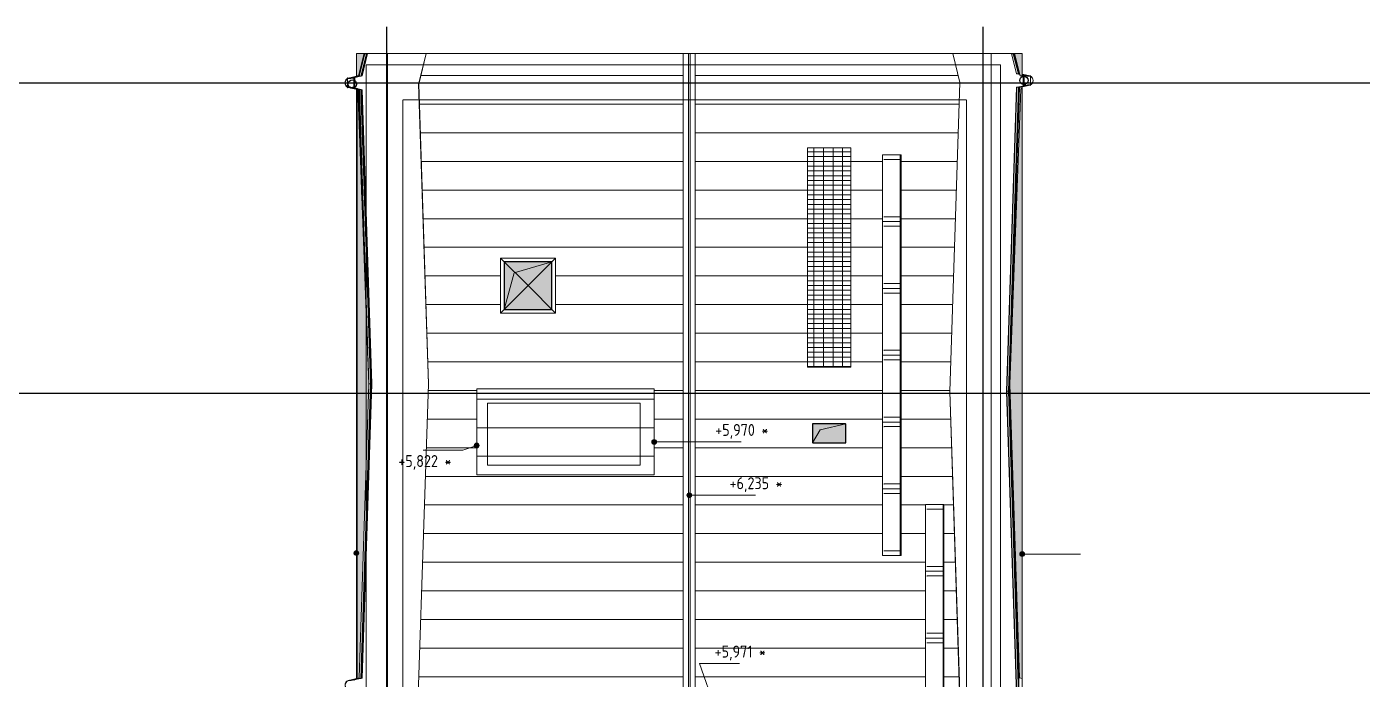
# Model space of a CAD drawing. Header units: millimetres. Extents: x -33838 to 476301, y -41806 to 120107.
# Drawn here: x 429419 to 457412, y 30543 to 44219 of the extents above; entities that cross this region are included whole.
import ezdxf

# ---------------------------------------------------------------- set-up
doc = ezdxf.new("R2010")
doc.units = ezdxf.units.MM
doc.linetypes.add('ADSK_Линия сетки', pattern=[25, 20, -2.5, 0, -2.5])
doc.linetypes.add('ADSK_Штриховая_ш3 п1_5', pattern=[4.5, 3, -1.5])
for name, color, linetype, lineweight in [('0_АР', 8, 'Continuous', 20), ('Антураж', 7, 'Continuous', 18), ('Воздуховоды', 7, 'Continuous', 18), ('Ограждение', 251, 'Continuous', 18)]:
    doc.layers.add(name, color=color, linetype=linetype, lineweight=lineweight)
doc.layers.add('Обобщенные модели', color=5, linetype='Continuous', lineweight=18, true_color=0x0000ff)
doc.styles.add('GOST Common_1', font='GOST Common_0.ttf', dxfattribs={"width": 0.9, "height": 200})

# ---------------------------------------------------------------- blocks, each defined once
blk = doc.blocks.new('Водосток - Тип 1 _карниз больше 490мм_-5200668-План кровли АР копия 1')
at = {"layer": 'Обобщенные модели'}
for p, q in [((19, 735), (31, 735)), ((125, 585), (19, 585)), ((48, 735), (125, 735)), ((125, 735), (198, 735)), ((231, 585), (125, 585)), ((216, 735), (231, 735))]:
    blk.add_line(p, q, dxfattribs=at)
for points, knots in [([(29, 731), (28, 732), (25, 734), (21, 735), (19, 735)], [-0.1080741, -0.1080741, -0.1080741, -0.1080741, -0.0588235, 0, 0, 0, 0]), ([(19, 585), (21, 585), (25, 586), (29, 589), (31, 592), (32, 595), (32, 597), (32, 599), (32, 600), (32, 600)], [-1, -1, -1, -1, -0.9411765, -0.8823529, -0.8529412, -0.8235294, -0.8088235, -0.7941176, -0.7911929, -0.7911929, -0.7911929, -0.7911929]), ([(32, 605), (32, 606), (32, 607), (32, 609), (32, 611), (31, 614), (31, 617), (31, 620), (30, 623), (30, 626), (29, 629), (29, 632), (29, 636), (28, 640), (28, 646), (28, 652), (27, 656), (27, 657)], [-0.7563367, -0.7563367, -0.7563367, -0.7563367, -0.75, -0.7352941, -0.7205882, -0.7058824, -0.6911765, -0.6764706, -0.6617647, -0.6470588, -0.6323529, -0.6176471, -0.6029412, -0.5882353, -0.5588235, -0.5294118, -0.5128857, -0.5128857, -0.5128857, -0.5128857]), ([(222, 645), (222, 643), (222, 640), (221, 636), (221, 632), (221, 629), (220, 626), (220, 623), (219, 620), (219, 617), (219, 614), (218, 611), (218, 609), (218, 607), (218, 605), (218, 605)], [-0.4389362, -0.4389362, -0.4389362, -0.4389362, -0.4117647, -0.3970588, -0.3823529, -0.3676471, -0.3529412, -0.3382353, -0.3235294, -0.3088235, -0.2941176, -0.2794118, -0.2647059, -0.25, -0.2433093, -0.2433093, -0.2433093, -0.2433093]), ([(218, 600), (218, 600), (218, 599), (218, 597), (218, 595), (219, 592), (221, 589), (225, 586), (229, 585), (231, 585)], [-0.210458, -0.210458, -0.210458, -0.210458, -0.2058824, -0.1911765, -0.1764706, -0.1470588, -0.1176471, -0.0588235, 0, 0, 0, 0]), ([(231, 735), (229, 735), (225, 734), (221, 732), (220, 729), (220, 729)], [-1, -1, -1, -1, -0.9411765, -0.8823529, -0.8614723, -0.8614723, -0.8614723, -0.8614723])]:
    blk.add_open_spline(points, degree=3, knots=knots, dxfattribs=at)
blk = doc.blocks.new('Водосток - Тип 1 _карниз больше 490мм_-5200760-План кровли АР копия 1')
at = {"layer": 'Обобщенные модели'}
for p, q in [((19, 485), (34, 485)), ((125, 335), (19, 335)), ((57, 485), (125, 485)), ((125, 485), (193, 485)), ((231, 335), (125, 335)), ((216, 485), (231, 485))]:
    blk.add_line(p, q, dxfattribs=at)
for points, knots in [([(31, 478), (30, 479), (29, 482), (25, 484), (21, 485), (19, 485)], [-0.1433533, -0.1433533, -0.1433533, -0.1433533, -0.1176471, -0.0588235, 0, 0, 0, 0]), ([(19, 335), (21, 335), (25, 336), (29, 338), (30, 341), (31, 342)], [-1, -1, -1, -1, -0.9411765, -0.8823529, -0.8555472, -0.8555472, -0.8555472, -0.8555472]), ([(32, 358), (32, 359), (32, 360), (32, 361), (31, 364), (31, 367), (31, 370), (30, 373), (30, 376), (29, 379), (29, 382), (29, 386), (28, 390), (28, 395), (28, 398), (28, 399)], [-0.7370963, -0.7370963, -0.7370963, -0.7370963, -0.7352941, -0.7205882, -0.7058824, -0.6911765, -0.6764706, -0.6617647, -0.6470588, -0.6323529, -0.6176471, -0.6029412, -0.5882353, -0.5588235, -0.5474532, -0.5474532, -0.5474532, -0.5474532]), ([(222, 397), (222, 397), (222, 394), (222, 390), (221, 386), (221, 382), (221, 379), (220, 376), (220, 373), (219, 370), (219, 367), (219, 364), (218, 361), (218, 360), (218, 359), (218, 358)], [-0.4470377, -0.4470377, -0.4470377, -0.4470377, -0.4411765, -0.4117647, -0.3970588, -0.3823529, -0.3676471, -0.3529412, -0.3382353, -0.3235294, -0.3088235, -0.2941176, -0.2794118, -0.2647059, -0.2629543, -0.2629543, -0.2629543, -0.2629543]), ([(231, 485), (229, 485), (225, 484), (221, 481), (220, 479), (219, 478)], [-1, -1, -1, -1, -0.9411765, -0.8823529, -0.8529412, -0.8529412, -0.8529412, -0.8529412]), ([(219, 342), (220, 341), (221, 338), (225, 336), (229, 335), (231, 335)], [-0.1445574, -0.1445574, -0.1445574, -0.1445574, -0.1176471, -0.0588235, 0, 0, 0, 0])]:
    blk.add_open_spline(points, degree=3, knots=knots, dxfattribs=at)
blk = doc.blocks.new('Ограждение - Ограждение-2966641-План кровли АР копия 1')
at = {"layer": 'Ограждение'}
for p, q in [((24262, 43659), (24371, 43659)), ((24262, 43659), (24262, 17892)), ((24371, 43659), (24388, 43659)), ((24371, 43659), (24371, 17892)), ((24388, 43659), (24404, 43659)), ((24404, 43659), (24513, 43659)), ((24404, 17892), (24404, 43659)), ((24513, 43659), (24513, 17892)), ((24371, 17892), (24262, 17892)), ((24388, 17892), (24371, 17892)), ((24404, 17892), (24388, 17892)), ((24513, 17892), (24404, 17892))]:
    blk.add_line(p, q, dxfattribs=at)
blk = doc.blocks.new('Зонт прямоугольного сечения - Стандартное-V40-План кровли АР копия 1')
at = {"layer": 'Воздуховоды'}
for p, q in [((0, 0), (-575, 575)), ((-575, 575), (-575, -575)), ((-575, 575), (575, 575)), ((-575, 575), (575, 575)), ((-575, 575), (-575, -575)), ((575, 575), (0, 0)), ((575, -575), (575, 575)), ((575, 575), (575, -575)), ((-575, -575), (0, 0)), ((0, 0), (575, -575)), ((575, -575), (-575, -575)), ((575, -575), (-575, -575))]:
    blk.add_line(p, q, dxfattribs=at)
blk = doc.blocks.new('Construction_Roof-Accessories_Lindab_KO - Construction_Roof-Accessories_Lindab_KO-V45-План кровли АР копия 1')
at = {"layer": 'Обобщенные модели', "lineweight": 9}
for p, q in [((28808, 38642), (28467, 38642)), ((28467, 38640), (28473, 38640)), ((28801, 38640), (28808, 38640))]:
    blk.add_line(p, q, dxfattribs=at)
blk = doc.blocks.new('Construction_Roof-Accessories_Lindab_KO - Construction_Roof-Accessories_Lindab_KO-V46-План кровли АР копия 1')
at = {"layer": 'Обобщенные модели', "lineweight": 9}
for p, q in [((28808, 37442), (28467, 37442)), ((28467, 37440), (28473, 37440)), ((28801, 37440), (28808, 37440))]:
    blk.add_line(p, q, dxfattribs=at)
blk = doc.blocks.new('Construction_Roof-Accessories_Lindab_BR - Construction_Roof-Accessories_Lindab_BR-V47-План кровли АР копия 1')
at = {"layer": 'Обобщенные модели', "lineweight": 9}
for p, q in [((28436, 38739), (28438, 38739)), ((28436, 37339), (28436, 38739)), ((28454, 38739), (28438, 38739)), ((28454, 38739), (28463, 38739)), ((28463, 38739), (28471, 38739)), ((28471, 38739), (28804, 38739)), ((28804, 38739), (28807, 38739)), ((28808, 38739), (28808, 37339)), ((28823, 38739), (28808, 38739)), ((28823, 38739), (28825, 38739)), ((28825, 37339), (28825, 38739)), ((28438, 37339), (28436, 37339)), ((28438, 37339), (28454, 37339)), ((28463, 37339), (28454, 37339)), ((28471, 37339), (28463, 37339)), ((28804, 37339), (28471, 37339)), ((28807, 37339), (28804, 37339)), ((28808, 37339), (28823, 37339)), ((28825, 37339), (28823, 37339))]:
    blk.add_line(p, q, dxfattribs=at)
blk = doc.blocks.new('Construction_Roof-Accessories_Lindab_BR - Construction_Roof-Accessories_Lindab_BR-V48-План кровли АР копия 1')
at = {"layer": 'Обобщенные модели', "lineweight": 9}
for p, q in [((28436, 40139), (28438, 40139)), ((28436, 38739), (28436, 40139)), ((28454, 40139), (28438, 40139)), ((28454, 40139), (28463, 40139)), ((28463, 40139), (28471, 40139)), ((28471, 40139), (28804, 40139)), ((28804, 40139), (28807, 40139)), ((28808, 40139), (28808, 38739)), ((28823, 40139), (28808, 40139)), ((28823, 40139), (28825, 40139)), ((28825, 38739), (28825, 40139)), ((28438, 38739), (28436, 38739)), ((28438, 38739), (28454, 38739)), ((28463, 38739), (28454, 38739)), ((28471, 38739), (28463, 38739)), ((28804, 38739), (28471, 38739)), ((28807, 38739), (28804, 38739)), ((28808, 38739), (28823, 38739)), ((28825, 38739), (28823, 38739))]:
    blk.add_line(p, q, dxfattribs=at)
blk = doc.blocks.new('Construction_Roof-Accessories_Lindab_BR - Construction_Roof-Accessories_Lindab_BR-V49-План кровли АР копия 1')
at = {"layer": 'Обобщенные модели', "lineweight": 9}
for p, q in [((29337, 31411), (29338, 31411)), ((29337, 30011), (29337, 31411)), ((29354, 31411), (29338, 31411)), ((29354, 31411), (29363, 31411)), ((29363, 31411), (29371, 31411)), ((29371, 31411), (29704, 31411)), ((29704, 31411), (29707, 31411)), ((29708, 31411), (29708, 30011)), ((29723, 31411), (29708, 31411)), ((29723, 31411), (29726, 31411)), ((29726, 30011), (29726, 31411)), ((29338, 30011), (29337, 30011)), ((29338, 30011), (29354, 30011)), ((29363, 30011), (29354, 30011)), ((29371, 30011), (29363, 30011)), ((29704, 30011), (29371, 30011)), ((29707, 30011), (29704, 30011)), ((29708, 30011), (29723, 30011)), ((29726, 30011), (29723, 30011))]:
    blk.add_line(p, q, dxfattribs=at)
blk = doc.blocks.new('Водосток 2 - Водосток 2-5195513-План кровли АР копия 1')
at = {"layer": 'Антураж'}
for p, q in [((17580, 43654), (17463, 43185)), ((17586, 43654), (17468, 43185)), ((17621, 43658), (17503, 43188)), ((17626, 43656), (17508, 43187)), ((17627, 43656), (17511, 43191)), ((17645, 43659), (17529, 43195)), ((17618, 43659), (17570, 43659)), ((17570, 43657), (17580, 43654)), ((17578, 43656), (17571, 43658)), ((17571, 43658), (17621, 43658)), ((17579, 43656), (17578, 43656)), ((17578, 43656), (17579, 43656)), ((17579, 43656), (17578, 43656)), ((17586, 43654), (17579, 43656)), ((17580, 43654), (17586, 43654)), ((17627, 43656), (17618, 43659)), ((17621, 43658), (17626, 43656)), ((17626, 43656), (17627, 43656)), ((18874, 43659), (17645, 43659)), ((18714, 43021), (18874, 43659)), ((18876, 43659), (18716, 43021)), ((18876, 43659), (18874, 43659)), ((30059, 43055), (29908, 43659)), ((29908, 43659), (29909, 43659)), ((31138, 43659), (29909, 43659)), ((29909, 43659), (30061, 43055)), ((31243, 43241), (31138, 43659)), ((31146, 43659), (31139, 43657)), ((31139, 43656), (31144, 43658)), ((31245, 43234), (31139, 43656)), ((31144, 43658), (31193, 43658)), ((31249, 43235), (31144, 43658)), ((31200, 43659), (31146, 43659)), ((31185, 43656), (31179, 43654)), ((31179, 43654), (31184, 43654)), ((31285, 43232), (31179, 43654)), ((31184, 43654), (31200, 43659)), ((31290, 43232), (31184, 43654)), ((31187, 43656), (31185, 43656)), ((31185, 43656), (31187, 43656)), ((31187, 43656), (31185, 43656)), ((31193, 43658), (31187, 43656)), ((31200, 43659), (31305, 43236)), ((17447, 43193), (17240, 43146)), ((17241, 43141), (17450, 43189)), ((17295, 43141), (17241, 43141)), ((17354, 43155), (17295, 43141)), ((17497, 43188), (17354, 43155)), ((17354, 43155), (17354, 42942)), ((17447, 43189), (17448, 43193)), ((17463, 43185), (17447, 43189)), ((17468, 43185), (17463, 43185)), ((17503, 43188), (17469, 43188)), ((17508, 43187), (17503, 43188)), ((17529, 43195), (17504, 43189)), ((31248, 43240), (31243, 43241)), ((31249, 43235), (31245, 43234)), ((31284, 43235), (31249, 43235)), ((31314, 43225), (31270, 43235)), ((31290, 43232), (31285, 43232)), ((31305, 43236), (31290, 43232)), ((31309, 43243), (31304, 43243)), ((31305, 43238), (31308, 43238)), ((31308, 43238), (31309, 43243)), ((31311, 43238), (31308, 43238)), ((31365, 43230), (31529, 43193)), ((31527, 43188), (31365, 43225)), ((31407, 43204), (31365, 43213)), ((31408, 42987), (31407, 43204)), ((31407, 43203), (31467, 43189)), ((31476, 43188), (31527, 43188)), ((17424, 42909), (17240, 42951)), ((17295, 42956), (17241, 42956)), ((17241, 42956), (17424, 42914)), ((17354, 42942), (17295, 42956)), ((17354, 42942), (17424, 42925)), ((17425, 42925), (17494, 42910)), ((17439, 42910), (17450, 42908)), ((17451, 42903), (17440, 42905)), ((17450, 42909), (17466, 42910)), ((17450, 42909), (17526, 40595)), ((17466, 42910), (17472, 42910)), ((17652, 37219), (17466, 42910)), ((17472, 42910), (17506, 42910)), ((17673, 36738), (17472, 42910)), ((17506, 42910), (17511, 42910)), ((17708, 36738), (17506, 42910)), ((17507, 42907), (17530, 42901)), ((17713, 36738), (17511, 42910)), ((17714, 36738), (17513, 42905)), ((17530, 42901), (17731, 36739)), ((18919, 36739), (18714, 43021)), ((18716, 43021), (18714, 43021)), ((18716, 43021), (18921, 36739)), ((29847, 36576), (30059, 43055)), ((30061, 43055), (29849, 36576)), ((30059, 43055), (30061, 43055)), ((31037, 36588), (31245, 42954)), ((31037, 36587), (31245, 42950)), ((31042, 36587), (31250, 42954)), ((31077, 36588), (31285, 42954)), ((31082, 36588), (31290, 42954)), ((31306, 42953), (31098, 36587)), ((31245, 42954), (31250, 42954)), ((31245, 42950), (31250, 42951)), ((31250, 42954), (31285, 42954)), ((31261, 42954), (31408, 42987)), ((31285, 42954), (31290, 42954)), ((31290, 42954), (31306, 42953)), ((31308, 42952), (31306, 42952)), ((31306, 42948), (31309, 42948)), ((31527, 43003), (31308, 42952)), ((31308, 42952), (31309, 42948)), ((31309, 42948), (31529, 42998)), ((31408, 42987), (31467, 43001)), ((31476, 43003), (31527, 43003)), ((17705, 36737), (17504, 30566)), ((17710, 36737), (17508, 30565)), ((17712, 36737), (17510, 30569)), ((17731, 36739), (17530, 30573)), ((17670, 36738), (17705, 36738)), ((17708, 36738), (17670, 36738)), ((17670, 36738), (17673, 36738)), ((17673, 36738), (17670, 36738)), ((17670, 36737), (17705, 36737)), ((17670, 36737), (17670, 36735)), ((17712, 36737), (17702, 36738)), ((17705, 36738), (17714, 36738)), ((17705, 36737), (17710, 36737)), ((17713, 36738), (17708, 36738)), ((17710, 36737), (17712, 36737)), ((17714, 36738), (17713, 36738)), ((18713, 30427), (18919, 36739)), ((18921, 36739), (18715, 30427)), ((18921, 36739), (18919, 36739)), ((30060, 30069), (29847, 36576)), ((29847, 36576), (29849, 36576)), ((29849, 36576), (30062, 30069)), ((31036, 36587), (31037, 36587)), ((31042, 36587), (31037, 36588)), ((31037, 36588), (31045, 36587)), ((31045, 36587), (31037, 36587)), ((31037, 36587), (31042, 36587)), ((31037, 36587), (31245, 30226)), ((31244, 30226), (31037, 36576)), ((31042, 36587), (31092, 36587)), ((31042, 36587), (31250, 30226)), ((31092, 36587), (31042, 36587)), ((31098, 36587), (31045, 36587)), ((31082, 36588), (31077, 36588)), ((31077, 36588), (31084, 36588)), ((31084, 36587), (31077, 36587)), ((31077, 36587), (31082, 36587)), ((31077, 36587), (31285, 30226)), ((31098, 36587), (31082, 36588)), ((31082, 36587), (31098, 36587)), ((31082, 36587), (31290, 30226)), ((31085, 36587), (31083, 36587)), ((31083, 36587), (31085, 36587)), ((31084, 36588), (31085, 36588)), ((31085, 36588), (31084, 36588)), ((31084, 36588), (31085, 36588)), ((31085, 36587), (31084, 36587)), ((31085, 36588), (31092, 36587)), ((31092, 36587), (31085, 36587)), ((31305, 30251), (31098, 36587)), ((17448, 30571), (17240, 30524)), ((17241, 30519), (17447, 30566)), ((17293, 30519), (17241, 30519)), ((17364, 30535), (17303, 30521)), ((17496, 30566), (17364, 30535)), ((17364, 30535), (17364, 30520)), ((17447, 30566), (17448, 30573)), ((17463, 30565), (17447, 30566)), ((17464, 30577), (17463, 30565)), ((17469, 30565), (17463, 30565)), ((17469, 30578), (17469, 30565)), ((17504, 30566), (17469, 30566)), ((17530, 30573), (17504, 30567)), ((17508, 30565), (17504, 30566)), ((17410, 30290), (17240, 30329)), ((17293, 30334), (17241, 30334)), ((17241, 30334), (17410, 30295)), ((17364, 30318), (17303, 30332)), ((17364, 30333), (17364, 30317)), ((17364, 30317), (17487, 30289)), ((17452, 30289), (17463, 30289)), ((17463, 30289), (17469, 30289)), ((17463, 30286), (17463, 30289)), ((17469, 30289), (17504, 30289)), ((17469, 30285), (17469, 30289)), ((17504, 30289), (17508, 30289)), ((17811, 20878), (17504, 30289)), ((17504, 30285), (17530, 30279)), ((17816, 20871), (17508, 30289)), ((17818, 20868), (17510, 30284)), ((17530, 30279), (17838, 20835)), ((19077, 19288), (18713, 30427)), ((18715, 30427), (18713, 30427)), ((18715, 30427), (19079, 19288)), ((29708, 19305), (30060, 30069)), ((30062, 30069), (29710, 19305)), ((30060, 30069), (30062, 30069)), ((31245, 30226), (31243, 30226)), ((31304, 30212), (31245, 30226)), ((31250, 30226), (31245, 30226)), ((31285, 30226), (31250, 30226)), ((31256, 30226), (31255, 30223)), ((31257, 30223), (31304, 30223)), ((31290, 30226), (31285, 30226)), ((31304, 30226), (31290, 30226)), ((31365, 30215), (31529, 30178)), ((31527, 30173), (31365, 30210)), ((31378, 30195), (31365, 30198)), ((31527, 29988), (31365, 29950)), ((31365, 29945), (31529, 29983)), ((31365, 29962), (31378, 29965)), ((31378, 30185), (31378, 30195)), ((31378, 30195), (31460, 30176)), ((31378, 29966), (31460, 29984)), ((31378, 29965), (31378, 29977)), ((31478, 30173), (31527, 30173)), ((31478, 29988), (31527, 29988)), ((30949, 20848), (31245, 29939)), ((30949, 20848), (31245, 29935)), ((30953, 20854), (31250, 29939)), ((30980, 20596), (31285, 29939)), ((30985, 20596), (31290, 29939)), ((31245, 29939), (31250, 29939)), ((31245, 29935), (31250, 29936)), ((31250, 29939), (31285, 29939)), ((31261, 29939), (31295, 29946)), ((31285, 29939), (31290, 29939)), ((31290, 29939), (31295, 29939)), ((15857, 20941), (15890, 21095)), ((15895, 21094), (15862, 20941)), ((15871, 20961), (15895, 21074)), ((15895, 21074), (15895, 21094)), ((16080, 21074), (16080, 21094)), ((16080, 21094), (16113, 20941)), ((16105, 20961), (16080, 21074)), ((16118, 20941), (16085, 21095)), ((31727, 20858), (31778, 21095)), ((31783, 21094), (31732, 20857)), ((31766, 20996), (31735, 20851)), ((31766, 20996), (31783, 21074)), ((31985, 20996), (31766, 20996)), ((31783, 21074), (31783, 21094)), ((31968, 21074), (31968, 21094)), ((31968, 21094), (32001, 20941)), ((31985, 20996), (31968, 21074)), ((32006, 20941), (31973, 21095)), ((32021, 20832), (31985, 20996)), ((15844, 20734), (11105, 20652)), ((11105, 20635), (15845, 20717)), ((15833, 20789), (12591, 20677)), ((15844, 20839), (15833, 20789)), ((15839, 20838), (15844, 20837)), ((15844, 20837), (15844, 20839)), ((15844, 20734), (15845, 20717)), ((15845, 20717), (15845, 20715)), ((15870, 20961), (15866, 20941)), ((16105, 20961), (15870, 20961)), ((16108, 20945), (16105, 20961)), ((16138, 20941), (16118, 20944)), ((16132, 20849), (16132, 20837)), ((16135, 20954), (16138, 20970)), ((16135, 20952), (16135, 20954)), ((16135, 20954), (16227, 20941)), ((16135, 20952), (16212, 20941)), ((16136, 20941), (16137, 20946)), ((16136, 20941), (16138, 20941)), ((16136, 20838), (16136, 20849)), ((16137, 20946), (16137, 20951)), ((16137, 20946), (16175, 20941)), ((16354, 20941), (16138, 20970)), ((17451, 20766), (16684, 20868)), ((16684, 20868), (17451, 20766)), ((16714, 20869), (17447, 20771)), ((16743, 20870), (17662, 20748)), ((16755, 20871), (17662, 20750)), ((17086, 20844), (16765, 20886)), ((17663, 20762), (17662, 20750)), ((17662, 20754), (17663, 20761)), ((17662, 20748), (17663, 20755)), ((17663, 20755), (17662, 20753)), ((17662, 20753), (17662, 20754)), ((17662, 20750), (17662, 20748)), ((17663, 20761), (17663, 20746)), ((17664, 20750), (17664, 20762)), ((17759, 20748), (17767, 20495)), ((17783, 20495), (17775, 20746)), ((17788, 20495), (17780, 20745)), ((31006, 20747), (31001, 20595)), ((31122, 20763), (31122, 20753)), ((31123, 20749), (31123, 20763)), ((31123, 20763), (31124, 20757)), ((31124, 20753), (31123, 20763)), ((31124, 20756), (31123, 20758)), ((31123, 20757), (31124, 20751)), ((31738, 20835), (31124, 20753)), ((31738, 20833), (31124, 20751)), ((31124, 20757), (31124, 20756)), ((31124, 20751), (31124, 20753)), ((31737, 20822), (31345, 20770)), ((31728, 20821), (31345, 20770)), ((31736, 20827), (31349, 20776)), ((31690, 20845), (31735, 20851)), ((31727, 20858), (31727, 20850)), ((31732, 20857), (31727, 20858)), ((31729, 20827), (31728, 20821)), ((31732, 20851), (31732, 20857)), ((31735, 20851), (31738, 20835)), ((31736, 20832), (31736, 20827)), ((31736, 20827), (31737, 20822)), ((31738, 20835), (31738, 20833)), ((32016, 20871), (32019, 20857)), ((32019, 20857), (32024, 20858)), ((32019, 20857), (32019, 20837)), ((32021, 20837), (32020, 20837)), ((32021, 20833), (32021, 20850)), ((32021, 20850), (37707, 20653)), ((32021, 20831), (32021, 20833)), ((37707, 20637), (32021, 20833)), ((32021, 20830), (32021, 20831)), ((32021, 20826), (32021, 20831)), ((37707, 20635), (32021, 20831)), ((32021, 20821), (32021, 20826)), ((37707, 20630), (32021, 20826)), ((37707, 20625), (32021, 20821)), ((32024, 20858), (32022, 20871)), ((32023, 20821), (32022, 20826)), ((37707, 20625), (32023, 20821)), ((32024, 20850), (32024, 20858)), ((11105, 20633), (15845, 20715)), ((11105, 20628), (15844, 20710)), ((11105, 20623), (15844, 20705)), ((11212, 20629), (11105, 20626)), ((15844, 20715), (15844, 20710)), ((15844, 20710), (15844, 20705)), ((17767, 20495), (17781, 20495)), ((17783, 20495), (17767, 20495)), ((17787, 20495), (17774, 20495)), ((17774, 20495), (17780, 20495)), ((17780, 20495), (17782, 20495)), ((17782, 20495), (17780, 20495)), ((17780, 20495), (17782, 20495)), ((17782, 20495), (17788, 20495)), ((17788, 20495), (17783, 20495)), ((30995, 20596), (30972, 20596)), ((30977, 20595), (31001, 20595)), ((30985, 20596), (30980, 20596)), ((30980, 20596), (30986, 20596)), ((31001, 20595), (30985, 20596)), ((30986, 20596), (30988, 20596)), ((30988, 20596), (30986, 20596)), ((30986, 20596), (30988, 20596)), ((30988, 20596), (30995, 20596)), ((30100, 19356), (30579, 20045)), ((18276, 19811), (18542, 19369)), ((11105, 19366), (16914, 19567)), ((16914, 19566), (11105, 19365)), ((16914, 19567), (18339, 19377)), ((16914, 19566), (16914, 19567)), ((18339, 19376), (16914, 19566)), ((18542, 19369), (19077, 19288)), ((29710, 19305), (30100, 19356)), ((30292, 19359), (31852, 19567)), ((31852, 19567), (30292, 19358)), ((31852, 19567), (37707, 19365)), ((37707, 19364), (31852, 19567)), ((31852, 19567), (31852, 19567)), ((19077, 19288), (19079, 19288)), ((29708, 19305), (29710, 19305))]:
    blk.add_line(p, q, dxfattribs=at)
for centre, major_axis, ratio, start_param, end_param in [((17268, 43048), (0, 102), 0.934826, 0.297441, 2.844152), ((17268, 43048), (0, 97), 0.934826, 0.299649, 2.841944), ((17321, 43048), (0, 97), 0.934826, 0.299649, 0.448118), ((31501, 43095), (0, 97), 0.934826, 3.441241, 5.983537), ((31501, 43095), (0, 102), 0.934826, 3.439033, 5.985745), ((17321, 43048), (0, 97), 0.934826, 2.693448, 2.841944), ((31447, 43095), (0, 97), 0.934826, 4.665909, 4.760834), ((17268, 30426), (0, 102), 0.934826, 0.297441, 2.844152), ((17268, 30426), (0, 97), 0.934826, 0.299649, 2.841944), ((31501, 30080), (0, 97), 0.934826, 3.441241, 5.983537), ((31501, 30080), (0, 102), 0.934826, 3.439033, 5.985745), ((31447, 30080), (0, 97), 0.934826, 4.257908, 5.173202), ((15988, 21066), (102, 0), 0.991445, 0.297441, 2.844152), ((15988, 21066), (97, 0), 0.991445, 0.299649, 2.841944), ((15988, 21046), (97, 0), 0.991445, 0.299649, 2.841944), ((31876, 21066), (102, 0), 0.991445, 0.297441, 2.844152), ((31876, 21066), (97, 0), 0.991445, 0.299649, 2.841944), ((31876, 21046), (97, 0), 0.991445, 1.636517, 2.841944), ((31876, 21046), (97, 0), 0.991445, 0.299649, 1.505086)]:
    blk.add_ellipse(centre, major_axis=major_axis, ratio=ratio, start_param=start_param, end_param=end_param, dxfattribs=at)

msp = doc.modelspace()

# ---------------------------------------------------------------- hatches: boundary and pattern name
at = {"layer": '0_АР'}
h = msp.add_hatch(color=256, dxfattribs=at)
h.paths.add_polyline_path([(430023.58263, 20670.95573), (435680.1934, 20866.79901), (435695.36386, 20937.10511), (430023.58263, 20937.10511), (430023.58263, 20712.47158)])
h.paths.add_polyline_path([(436698.79611, 20740.95573), (436387.36708, 30280.87381), (436328.58263, 30294.32642), (436328.58263, 20937.10511), (435968.58263, 20937.10511), (436004.15765, 20839.36355), (436693.44475, 20741.71385)])
h.paths.add_polyline_path([(436342.79369, 30562.23639), (436387.66315, 30574.25913), (436588.50977, 36734.68645), (436357.95289, 42906.67208), (436342.79369, 42921.25618), (436342.79369, 30562.82267)])
h.paths.add_polyline_path([(436371.95266, 43188.97722), (436488.58263, 43654.59235), (436328.58263, 43654.59235), (436328.58263, 43188.97722), (436367.00197, 43188.97722)])
h = msp.add_hatch(dxfattribs=at)
h.set_pattern_fill('FP_1', color=256, style=0, pattern_type=2)
h.set_pattern_definition([(0, (421355.1, -4.2), (0, 600), [])])
h.paths.add_polyline_path([(440508.40463, 17887.35921), (443181.0253, 17887.35921), (443181.0253, 43654.59235), (437794.38203, 43654.59235), (437634.58113, 43015.40696), (437839.3896, 36727.80629), (437633.57849, 30422.81171), (437997.22382, 19283.36605), (437995.44828, 19283.36605), (437460.99636, 19365.08613), (437231.43881, 19746.24514), (437784.17245, 18550.81945), (437777.33455, 18558.866), (437336.79711, 19248.1143), (437808.40441, 17887.35921), (439785.67026, 17887.35921)])
h.paths.add_polyline_path([(436756.97544, 20830.94823), (436448.61412, 30274.99083), (436428.8028, 30279.52457), (436736.18829, 20863.47103), (436748.35031, 20844.44279)])
h.paths.add_polyline_path([(439630.22286, 25608.68845), (438850.73293, 25608.68845), (438850.73293, 27408.68845), (442570.73293, 27408.68845), (442570.73293, 25608.68845), (439923.61264, 25608.68845)])
h.paths.add_polyline_path([(441579.42124, 29067.78534), (441492.1474, 29067.78534), (441492.1474, 30217.78534), (442642.1474, 30217.78534), (442642.1474, 29067.78534), (441953.87338, 29067.78534)])
h.paths.add_polyline_path([(436328.58263, 30558.42855), (436366.22109, 30567.71204), (436366.01723, 30568.45912), (436342.79369, 30562.82267), (436342.79369, 42904.52841), (436328.58263, 42907.78056), (436328.58263, 30562.23639)])
h.paths.add_polyline_path([(436428.7402, 30564.62147), (436448.61412, 30569.16954), (436649.88639, 36734.68645), (436448.71818, 42897.01575), (436431.66984, 42900.9172), (436632.99871, 36733.66619), (436630.10409, 36732.94513), (436428.88867, 30569.16954)])
h.paths.add_polyline_path([(438850.73293, 34828.68845), (438850.73293, 36628.68845), (442570.73293, 36628.68845), (442570.73293, 34828.68845), (438902.20414, 34828.68845)])
h.paths.add_polyline_path([(439417.05469, 38217.78534), (439351.1444, 38217.78534), (439351.1444, 39367.78534), (440501.1444, 39367.78534), (440501.1444, 38217.78534), (439447.31252, 38217.78534)])
h.paths.add_polyline_path([(436444.4636, 40590.78865), (436368.91186, 42898.55136), (436358.16437, 42901.01089), (436429.74493, 40984.80598)])
h.paths.add_polyline_path([(436328.58263, 43180.47729), (436365.72517, 43188.97722), (436328.58263, 43188.97722), (436328.58263, 43184.87141)])
h.paths.add_polyline_path([(436429.40636, 43186.82266), (436447.35627, 43190.93043), (436563.49699, 43654.59235), (436536.89799, 43654.59235), (436544.15218, 43652.00416), (436545.92771, 43652.00416), (436429.94604, 43188.97722)])
h.paths.add_polyline_path([(436489.86216, 43653.058), (436489.92234, 43653.29826), (436488.88661, 43653.29826)])
h = msp.add_hatch(dxfattribs=at)
h.set_pattern_fill('FP_2', color=256, style=0, pattern_type=2)
h.set_pattern_definition([(180, (422905.4, -4.2), (-7e-14, -600), [])])
h.paths.add_polyline_path([(447968.40114, 17887.35921), (448950.1104, 19342.80305), (448626.99665, 19300.59692), (448978.37893, 30064.39206), (448765.94269, 36571.89206), (448977.43724, 43050.54538), (448826.13206, 43654.59235), (443431.13995, 43654.59235), (443431.13995, 17887.35921), (447959.13357, 17887.35921)])
h.paths.add_polyline_path([(443748.14655, 18857.78534), (443672.14655, 18857.78534), (443672.14655, 20007.78534), (444822.14655, 20007.78534), (444822.14655, 18857.78534), (444122.07651, 18857.78534)])
h.paths.add_polyline_path([(445911.14688, 20368.78373), (445911.14688, 21118.78373), (446661.14688, 21118.78373), (446661.14688, 20368.78373), (445928.02559, 20368.78373)])
h.paths.add_polyline_path([(446588.14688, 22140.77907), (445888.14688, 22140.77907), (445888.14688, 22540.77907), (446588.14688, 22540.77907), (446588.14688, 22155.52533)])
h.paths.add_polyline_path([(447374.38119, 23137.28991), (447196.26995, 23137.28991), (447196.26995, 27337.28991), (447585.46955, 27337.28991), (447585.46955, 23137.28991), (447563.69852, 23137.28991)])
h.paths.add_polyline_path([(445783.14798, 23640.78713), (445783.14798, 27050.78713), (446693.14798, 27050.78713), (446693.14798, 23640.78713), (445888.14688, 23640.78713)])
h.paths.add_polyline_path([(448628.70216, 25806.75398), (448255.53988, 25806.75398), (448255.53988, 34206.75398), (448644.73948, 34206.75398), (448644.73948, 25806.75398), (448628.81479, 25806.75398)])
h.paths.add_polyline_path([(444002.78997, 28709.70602), (444002.78997, 30509.70602), (447721.43233, 30509.70602), (447721.43233, 28709.70602), (444955.14229, 28709.70602)])
h.paths.add_polyline_path([(450173.59831, 30219.23938), (450173.5206, 30221.72464), (450164.5684, 30221.30584), (450173.5206, 30219.25716)])
h.paths.add_polyline_path([(450223.67677, 30246.5223), (450224.79817, 30280.87381), (450283.58263, 30294.32642), (450283.58263, 30558.42855), (450224.48059, 30574.91834), (450023.51701, 36730.97944), (450254.21236, 42906.67208), (450283.58263, 42936.04235), (450283.42373, 42956.06269), (450224.50933, 42943.32527), (450017.18614, 36571.89206), (450222.55537, 30280.87381)])
h.paths.add_polyline_path([(447723.93179, 33134.66534), (447354.87137, 33134.66534), (447354.87137, 41534.66534), (447744.07097, 41534.66534), (447744.07097, 33134.66534), (447725.40047, 33134.66534)])
h.paths.add_polyline_path([(446290.27963, 35495.78907), (445888.14688, 35495.78907), (445888.14688, 35895.78907), (446588.14688, 35895.78907), (446588.14688, 35495.78907), (446397.63112, 35495.78907)])
h.paths.add_polyline_path([(445888.14688, 37080.78713), (445783.14798, 37080.78713), (445783.14798, 41680.78713), (446693.14798, 41680.78713), (446693.14798, 37080.78713), (446086.87888, 37080.78713)])
h.paths.add_polyline_path([(450224.0109, 43238.74021), (450227.74768, 43238.74021), (450123.58263, 43654.59235), (450118.18563, 43654.59235), (450222.35068, 43238.74021)])
h.paths.add_polyline_path([(450057.6654, 43652.00416), (450064.91958, 43654.59235), (450057.01709, 43654.59235)])
h = msp.add_hatch(color=256, dxfattribs=at)
h.paths.add_polyline_path([(456588.58263, 20670.95573), (456588.58263, 20937.10511), (450916.80139, 20937.10511), (450931.97186, 20866.79901), (456408.56088, 20677.18845)])
h.paths.add_polyline_path([(449913.36915, 20740.95573), (450608.00761, 20839.36355), (450643.58263, 20937.10511), (450283.58263, 20937.10511), (450283.58263, 30294.32642), (450224.79817, 30280.87381), (449914.39614, 20772.41545)])
h.paths.add_polyline_path([(450283.58263, 30558.42855), (450283.41914, 42935.87886), (450254.21236, 42906.67208), (450023.51701, 36730.97944), (450224.50211, 30574.25913), (450280.60385, 30559.22671)])
h.paths.add_polyline_path([(450283.47671, 43188.97722), (450283.58263, 43188.97722), (450283.58263, 43654.59235), (450123.58263, 43654.59235), (450240.2126, 43188.97722), (450265.31869, 43188.97722)])
at = {"layer": '0_АР', "lineweight": 9}
h = msp.add_hatch(dxfattribs=at)
h.set_pattern_fill('FP_51', color=256, style=0, pattern_type=2)
h.set_pattern_definition([(0, (418918.58, -4.21), (0, 100), []), (90, (418918.58, -4.21), (-200, 1e-14), [])])
h.paths.add_polyline_path([(446290.27963, 37080.78713), (446693.14798, 37080.78713), (446693.14798, 41680.78713), (445783.14798, 41680.78713), (445783.14798, 37080.78713), (446086.87888, 37080.78713)])
at = {"layer": '0_АР'}
for points in [[(439428.1444, 38290.78534), (440428.1444, 38290.78534), (440428.1444, 39290.78534), (439428.1444, 39290.78534), (439428.1444, 38294.78534)], [(445888.14688, 35495.78907), (446588.14688, 35495.78907), (446588.14688, 35895.78907), (445888.14688, 35895.78907)]]:
    msp.add_hatch(color=256, dxfattribs=at).paths.add_polyline_path(points)
h = msp.add_hatch(dxfattribs=at)
h.set_pattern_fill('FP_41', color=256, style=0, pattern_type=2)
h.set_pattern_definition([(0, (419033.4, 2815.8), (0, 600), [])])
h.paths.add_polyline_path([(442570.73293, 34828.68845), (442570.73293, 36628.68845), (438850.73293, 36628.68845), (438850.73293, 34828.68845), (441337.2116, 34828.68845)])
h = msp.add_hatch(color=256, dxfattribs=at)
edge = h.paths.add_edge_path()
edge.add_arc((442570.73293, 35516.54191), 50, 0, 360)
h = msp.add_hatch(color=256, dxfattribs=at)
edge = h.paths.add_edge_path()
edge.add_arc((438850.73293, 35442.15453), 50, 0, 360)
h = msp.add_hatch(color=256, dxfattribs=at)
edge = h.paths.add_edge_path()
edge.add_arc((443306.08263, 34400.60594), 50, 0, 360)
h = msp.add_hatch(color=256, dxfattribs=at)
edge = h.paths.add_edge_path()
edge.add_arc((436328.58263, 33188.3643), 50, 0, 360)
h = msp.add_hatch(color=256, dxfattribs=at)
edge = h.paths.add_edge_path()
edge.add_arc((450283.58263, 33167.81784), 50, 0, 360)

# ---------------------------------------------------------------- linework, layer by layer
at = {"linetype": 'ADSK_Линия сетки'}
for p, q in [((436968.14798, -3728.71764), (436968.14798, 44218.78559)), ((449468.14798, -3728.71764), (449468.14798, 44218.78559)), ((405120.60046, 43040.78713), (474923.43551, 43040.78713)), ((405120.60046, 36540.78713), (474923.43551, 36540.78713))]:
    msp.add_line(p, q, dxfattribs=at)
at = {"layer": '0_АР'}
for p, q in [((436328.58263, 43654.59235), (436328.58263, 43188.97722)), ((436488.58263, 43654.59235), (436328.58263, 43654.59235)), ((436371.95266, 43188.97722), (436488.58263, 43654.59235)), ((436563.49699, 43654.59235), (436536.89799, 43654.59235)), ((436978.58263, 43654.59235), (436978.58263, 20287.10511)), ((443181.0253, 43654.59235), (437794.38203, 43654.59235)), ((448826.13206, 43654.59235), (443431.13995, 43654.59235)), ((449633.58263, 20287.10511), (449633.58263, 43654.59235)), ((450064.91958, 43654.59235), (450057.01709, 43654.59235)), ((450123.58263, 43654.59235), (450118.18563, 43654.59235)), ((450283.58263, 43654.59235), (450123.58263, 43654.59235)), ((450123.58263, 43654.59235), (450240.2126, 43188.97722)), ((450283.58263, 43188.97722), (450283.58263, 43654.59235)), ((436328.58263, 43188.97722), (436328.58263, 43180.47729)), ((436328.58263, 43188.97722), (436371.95266, 43188.97722)), ((450240.2126, 43188.97722), (450283.58263, 43188.97722)), ((436328.58263, 42907.78056), (436328.58263, 30558.42855)), ((436357.95289, 42906.67208), (436342.79369, 42921.83128)), ((436342.79369, 42921.83128), (436342.79369, 30562.23639)), ((436588.64825, 36730.97944), (436357.95289, 42906.67208)), ((450254.21236, 42906.67208), (450023.51701, 36730.97944)), ((450283.58263, 42936.04235), (450254.21236, 42906.67208)), ((450283.58263, 42936.04235), (450283.58263, 42956.09905)), ((450283.58263, 30558.42855), (450283.58263, 42936.04235)), ((446693.14798, 41680.78713), (445783.14798, 41680.78713)), ((445783.14798, 41680.78713), (445783.14798, 37080.78713)), ((446693.14798, 37080.78713), (446693.14798, 41680.78713)), ((439635.63963, 39063.526), (440428.5844, 39290.78534)), ((439428.5844, 38290.78534), (439635.63963, 39063.526)), ((445783.14798, 37080.78713), (446693.14798, 37080.78713)), ((436387.66315, 30574.25913), (436588.64825, 36730.97944)), ((450023.51701, 36730.97944), (450224.50211, 30574.25913)), ((438850.73293, 36628.68845), (442570.73293, 36628.68845)), ((438850.73293, 36628.68845), (438850.73293, 34828.68845)), ((442570.73293, 36628.68845), (442570.73293, 34828.68845)), ((445888.14688, 35495.78907), (445888.14688, 35895.78907)), ((445888.14688, 35895.78907), (446588.14688, 35895.78907)), ((446048.14688, 35772.9172), (446588.14688, 35895.78907)), ((446588.14688, 35895.78907), (446588.14688, 35495.78907)), ((445888.14688, 35495.78907), (446048.14688, 35772.9172)), ((446588.14688, 35495.78907), (445888.14688, 35495.78907)), ((442570.73293, 34828.68845), (438850.73293, 34828.68845)), ((436342.79369, 30562.23639), (436387.66315, 30574.25913)), ((450224.50211, 30574.25913), (450283.58263, 30558.42855)), ((450283.58263, 30294.32642), (450283.58263, 30558.42855))]:
    msp.add_line(p, q, dxfattribs=at)
at = {"layer": '0_АР', "linetype": 'ADSK_Штриховая_ш3 п1_5'}
for p, q in [((436530.97948, 20778.31207), (436530.97948, 43418.64777)), ((436530.97948, 43418.64777), (449830.97948, 43418.64777)), ((449830.97948, 43418.64777), (449830.97948, 20778.31207)), ((437300.97948, 17880.23805), (437300.97948, 42688.64777)), ((437300.97948, 42688.64777), (449117.60168, 42688.64777)), ((449117.60168, 42688.64777), (449117.60168, 17880.23805)), ((439075.35226, 36331.85305), (442275.35226, 36331.85305)), ((439075.35226, 35031.85305), (439075.35226, 36331.85305)), ((442275.35226, 36331.85305), (442275.35226, 35031.85305)), ((442275.35226, 35031.85305), (439075.35226, 35031.85305))]:
    msp.add_line(p, q, dxfattribs=at)
at = {"layer": '0_АР', "linetype": 'ADSK_Штриховая_ш3 п1_5', "lineweight": 30}
for p, q in [((440428.1444, 39290.78534), (439428.1444, 39290.78534)), ((439428.1444, 39290.78534), (439428.1444, 38290.78534)), ((440428.1444, 38290.78534), (440428.1444, 39290.78534)), ((439428.1444, 38290.78534), (440428.1444, 38290.78534)), ((446588.14688, 35895.78907), (445888.14688, 35895.78907)), ((445888.14688, 35895.78907), (445888.14688, 35495.78907)), ((446588.14688, 35495.78907), (446588.14688, 35895.78907)), ((445888.14688, 35495.78907), (446588.14688, 35495.78907))]:
    msp.add_line(p, q, dxfattribs=at)
at = {"layer": '0_АР', "lineweight": 20}
for p, q in [((438559.51194, 35344.79323), (437728.00765, 35344.79323)), ((438850.73293, 35442.15453), (438559.51194, 35344.79323)), ((442570.73293, 35516.54191), (443823.99347, 35516.54191)), ((443823.99347, 35516.54191), (444394.29672, 35516.54191)), ((443306.08263, 34400.60594), (444131.11168, 34400.60594)), ((444131.11168, 34400.60594), (444694.89566, 34400.60594)), ((450283.58263, 33167.81784), (451503.67139, 33167.81784)), ((443522.74942, 30871.9604), (444360.26591, 30871.9604)), ((444001.5855, 29491.94518), (443522.74942, 30871.9604))]:
    msp.add_line(p, q, dxfattribs=at)
at = {"layer": '0_АР', "lineweight": 30}
for centre in [(450320.55606, 43094.59235), (436244.95122, 43014.59235)]:
    msp.add_circle(centre, 88, dxfattribs=at)
at = {"layer": '0_АР'}
for centre in [(442570.73293, 35516.54191), (438850.73293, 35442.15453), (443306.08263, 34400.60594), (436328.58263, 33188.3643), (450283.58263, 33167.81784)]:
    msp.add_circle(centre, 50, dxfattribs=at)

# ---------------------------------------------------------------- block references
for name, p in [('Водосток 2 - Водосток 2-5195513-План кровли АР копия 1', (418918.58263, -4.21287)), ('Ограждение - Ограждение-2966641-План кровли АР копия 1', (418918.58263, -4.21287)), ('Construction_Roof-Accessories_Lindab_BR - Construction_Roof-Accessories_Lindab_BR-V48-План кровли АР копия 1', (418918.58263, 1395.78713)), ('Construction_Roof-Accessories_Lindab_KO - Construction_Roof-Accessories_Lindab_KO-V45-План кровли АР копия 1', (418918.58263, 2795.78713)), ('Construction_Roof-Accessories_Lindab_BR - Construction_Roof-Accessories_Lindab_BR-V48-План кровли АР копия 1', (418918.58263, -4.21287)), ('Construction_Roof-Accessories_Lindab_KO - Construction_Roof-Accessories_Lindab_KO-V46-План кровли АР копия 1', (418918.58263, 2795.78713)), ('Construction_Roof-Accessories_Lindab_KO - Construction_Roof-Accessories_Lindab_KO-V45-План кровли АР копия 1', (418918.58263, 1395.78713)), ('Construction_Roof-Accessories_Lindab_BR - Construction_Roof-Accessories_Lindab_BR-V47-План кровли АР копия 1', (418918.58263, -4.21287)), ('Construction_Roof-Accessories_Lindab_KO - Construction_Roof-Accessories_Lindab_KO-V46-План кровли АР копия 1', (418918.58263, 1395.78713)), ('Construction_Roof-Accessories_Lindab_KO - Construction_Roof-Accessories_Lindab_KO-V45-План кровли АР копия 1', (418918.58263, -4.21287)), ('Construction_Roof-Accessories_Lindab_BR - Construction_Roof-Accessories_Lindab_BR-V48-План кровли АР копия 1', (418918.58263, -2804.21287)), ('Construction_Roof-Accessories_Lindab_KO - Construction_Roof-Accessories_Lindab_KO-V46-План кровли АР копия 1', (418918.58263, -4.21287)), ('Construction_Roof-Accessories_Lindab_KO - Construction_Roof-Accessories_Lindab_KO-V45-План кровли АР копия 1', (418918.58263, -1404.21287)), ('Construction_Roof-Accessories_Lindab_BR - Construction_Roof-Accessories_Lindab_BR-V47-План кровли АР копия 1', (418918.58263, -2804.21287)), ('Construction_Roof-Accessories_Lindab_KO - Construction_Roof-Accessories_Lindab_KO-V46-План кровли АР копия 1', (418918.58263, -1404.21287)), ('Construction_Roof-Accessories_Lindab_KO - Construction_Roof-Accessories_Lindab_KO-V45-План кровли АР копия 1', (418918.58263, -2804.21287)), ('Construction_Roof-Accessories_Lindab_BR - Construction_Roof-Accessories_Lindab_BR-V47-План кровли АР копия 1', (418918.58263, -4204.21287)), ('Construction_Roof-Accessories_Lindab_KO - Construction_Roof-Accessories_Lindab_KO-V46-План кровли АР копия 1', (418918.58263, -2804.21287)), ('Construction_Roof-Accessories_Lindab_KO - Construction_Roof-Accessories_Lindab_KO-V45-План кровли АР копия 1', (418918.58263, -4204.21287)), ('Construction_Roof-Accessories_Lindab_BR - Construction_Roof-Accessories_Lindab_BR-V49-План кровли АР копия 1', (418918.58263, 2795.78713)), ('Construction_Roof-Accessories_Lindab_KO - Construction_Roof-Accessories_Lindab_KO-V45-План кровли АР копия 1', (419819.25113, -4532.12423)), ('Construction_Roof-Accessories_Lindab_KO - Construction_Roof-Accessories_Lindab_KO-V46-План кровли АР копия 1', (418918.58263, -4204.21287)), ('Construction_Roof-Accessories_Lindab_BR - Construction_Roof-Accessories_Lindab_BR-V49-План кровли АР копия 1', (418918.58263, 1395.78713)), ('Construction_Roof-Accessories_Lindab_KO - Construction_Roof-Accessories_Lindab_KO-V46-План кровли АР копия 1', (419819.25113, -4532.12423)), ('Construction_Roof-Accessories_Lindab_KO - Construction_Roof-Accessories_Lindab_KO-V45-План кровли АР копия 1', (419819.25113, -5932.12423)), ('Construction_Roof-Accessories_Lindab_BR - Construction_Roof-Accessories_Lindab_BR-V49-План кровли АР копия 1', (418918.58263, -4.21287)), ('Construction_Roof-Accessories_Lindab_KO - Construction_Roof-Accessories_Lindab_KO-V46-План кровли АР копия 1', (419819.25113, -5932.12423)), ('Construction_Roof-Accessories_Lindab_KO - Construction_Roof-Accessories_Lindab_KO-V45-План кровли АР копия 1', (419819.25113, -7332.12423))]:
    msp.add_blockref(name, p, dxfattribs=at)
for name, p, rotation in [('Водосток - Тип 1 _карниз больше 490мм_-5200760-План кровли АР копия 1', (436630.97948, 42919.3185), 89.99999999999991), ('Водосток - Тип 1 _карниз больше 490мм_-5200668-План кровли АР копия 1', (449720.55297, 43212.42694), 270.1776150639599), ('Зонт прямоугольного сечения - Стандартное-V40-План кровли АР копия 1', (439926.1444, 38792.78534), 270.0000000000001)]:
    msp.add_blockref(name, p, dxfattribs=dict(at, rotation=rotation))

# ---------------------------------------------------------------- texts
at = {"layer": '0_АР', "lineweight": 20, "char_height": 250, "attachment_point": 1, "line_spacing_factor": 1.022761, "style": 'GOST Common_1'}
for s, insert, width in [('+5,970 *', (443849.96611, 35893.24899), 1306.393467), ('+5,822 *', (437207.90889, 35241.85777), 1306.393467), ('+6,235 *', (444150.56505, 34777.31302), 1306.393467), ('+5,971 *', (443837.30625, 31248.66747), 1255.1031923)]:
    msp.add_mtext(s, dxfattribs=dict(at, insert=insert, width=width))

doc.saveas('drawing.dxf')
